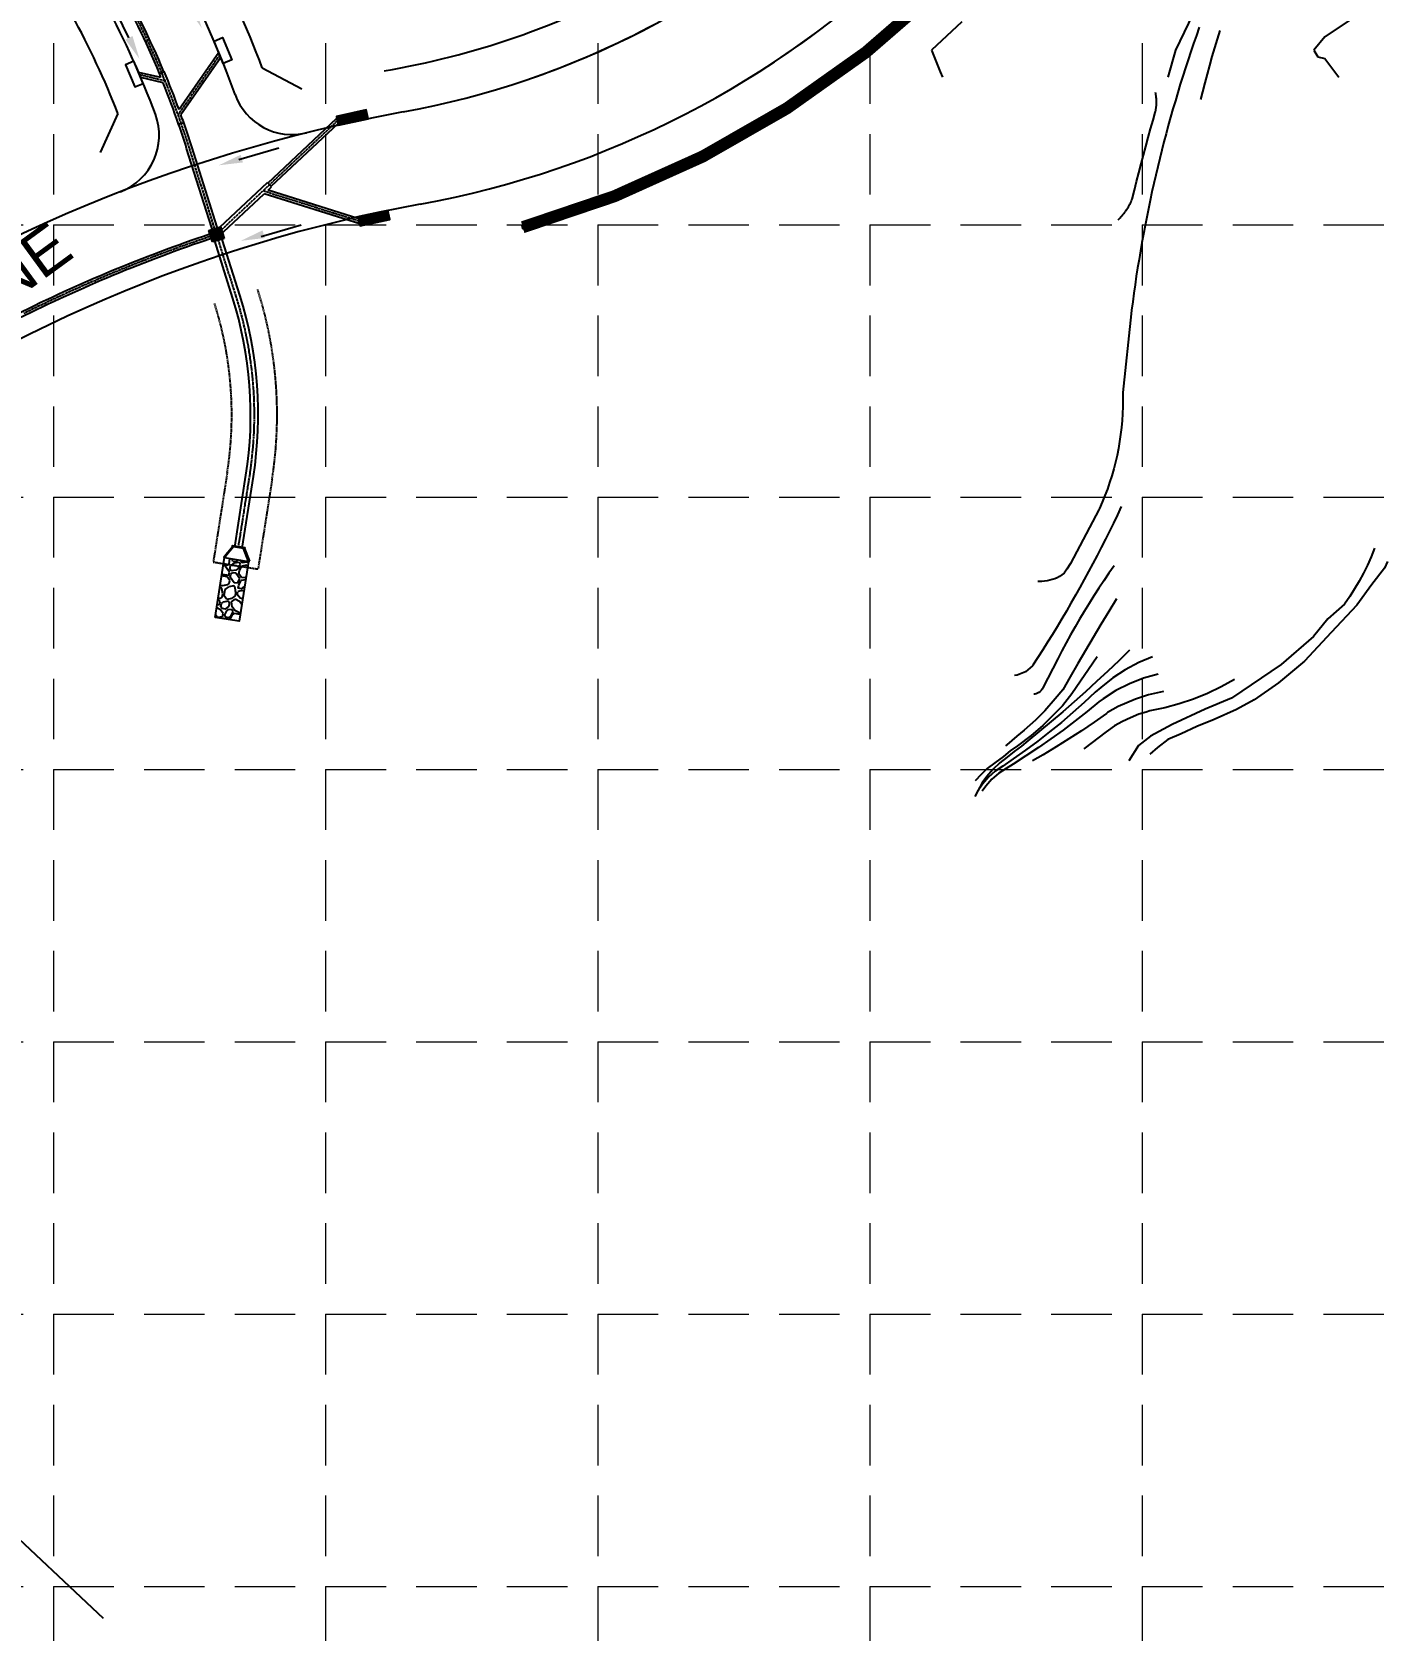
# Model space of a CAD drawing. Header units: inches. Extents: x 2468851 to 2474620, y 7110473 to 7114082.
# Drawn here: x 2473078 to 2473526, y 7111723 to 7112251 of the extents above; entities that cross this region are included whole.
import ezdxf

# ---------------------------------------------------------------- set-up
doc = ezdxf.new("R2010")
doc.units = ezdxf.units.IN
doc.header["$MEASUREMENT"] = 0
for name, pattern in [('CENTER2', [1.125, 0.75, -0.125, 0.125, -0.125]), ('HIDDEN', [0.375, 0.25, -0.125]), ('PHANTOM2', [3.15, 1.9, -0.25, 0.25, -0.25, 0.25, -0.25])]:
    doc.linetypes.add(name, pattern=pattern)
for name, color, linetype in [('BDY', 250, 'PHANTOM2'), ('contours', 35, 'Continuous'), ('ESMT', 250, 'HIDDEN'), ('FLOW', 250, 'Continuous'), ('fut-inlets', 157, 'Continuous'), ('fut-pvmt', 157, 'Continuous'), ('fut-srow', 157, 'Continuous'), ('FUTURE', 250, 'Continuous'), ('GRID', 254, 'HIDDEN'), ('inlets', 7, 'Continuous'), ('PVMT', 250, 'Continuous'), ('SODDED LOT', 2, 'Continuous'), ('STM', 1, 'Continuous'), ('stm-cl', 13, 'CENTER2'), ('stm-pipe', 5, 'Continuous'), ('STRNAMES', 250, 'Continuous')]:
    doc.layers.add(name, color=color, linetype=linetype)
doc.styles.get("Standard").update_dxf_attribs({"font": 'ARIAL.TTF'})
pattern_1 = [(45, (0, 0), (-0.176776695297, 0.176776695297), [])]
pattern_2 = [(36.1597, (2473068.647, 7111284.811), (3.26006, 20.9612), [1.5, -2.25, 0.75, -2.25, 0.75, -7.5]), (36.1597, (2473073.817, 7111290.448), (3.26006, 20.9612), [0.75, -14.25]), (36.1597, (2473069.742, 7111288.398), (3.26006, 20.9612), [0.75, -1.5, 0.75, -12]), (36.1597, (2473075.354, 7111293.429), (3.26006, 20.9612), [1.5, -13.5]), (36.1597, (2473076.123, 7111294.92), (3.26006, 20.9612), [0.75, -14.25]), (36.1597, (2473071.605, 7111293.475), (3.26006, 20.9612), [1.5, -13.5]), (36.1597, (2473065.107, 7111289.656), (3.26006, 20.9612), [0.75, -1.5, 0.75, -3.75, 2.25, -6]), (36.1597, (2473072.7, 7111297.062), (3.26006, 20.9612), [1.5, -13.5]), (36.1597, (2473064.99, 7111292.357), (3.26006, 20.9612), [1.5, -0.75, 0.75, -6, 0.75, -5.25]), (36.1597, (2473063.942, 7111292.52), (3.26006, 20.9612), [0.75, -14.25]), (36.1597, (2473067.739, 7111296.224), (3.26006, 20.9612), [0.75, -0.75, 0.75, -12.75]), (36.1597, (2473065.48, 7111295.501), (3.26006, 20.9612), [0.75, -14.25]), (36.1597, (2473072.909, 7111301.86), (3.26006, 20.9612), [0.75, -14.25]), (36.1597, (2473067.016, 7111298.483), (3.26006, 20.9612), [0.75, -6, 0.75, -7.5]), (36.1597, (2473066.574, 7111299.088), (3.26006, 20.9612), [1.5, -13.5]), (36.1597, (2473068.554, 7111301.464), (3.26006, 20.9612), [1.5, -13.5]), (36.1597, (2473060.845, 7111296.759), (3.26006, 20.9612), [0.75, -9, 1.5, -3.75]), (126.1597, (2473064.664, 7111290.261), (-20.9612, 3.26006), [3, -3, 1.5, -7.5]), (126.1597, (2473065.27, 7111290.704), (-20.9612, 3.26006), [0.75, -5.25, 1.5, -7.5]), (126.1597, (2473068.088, 7111288.119), (-20.9612, 3.26006), [2.25, -12.75]), (126.1597, (2473068.694, 7111288.561), (-20.9612, 3.26006), [1.5, -13.5]), (126.1597, (2473070.627, 7111287.187), (-20.9612, 3.26006), [0.75, -9, 0.75, -0.75, 1.5, -2.25]), (126.1597, (2473071.838, 7111288.072), (-20.9612, 3.26006), [0.75, -5.25, 0.75, -8.25]), (126.1597, (2473068.903, 7111293.359), (-20.9612, 3.26006), [1.5, -2.25, 0.75, -0.75, 1.5, -8.25]), (126.1597, (2473071.279, 7111291.38), (-20.9612, 3.26006), [1.5, -8.25, 0.75, -4.5]), (126.1597, (2473073.654, 7111289.4), (-20.9612, 3.26006), [0.75, -0.75, 1.5, -12]), (126.1597, (2473069.113, 7111298.157), (-20.9612, 3.26006), [0.75, -14.25]), (126.1597, (2473069.718, 7111298.599), (-20.9612, 3.26006), [1.5, -1.5, 0.75, -0.75, 1.5, -9]), (126.1597, (2473074.306, 7111293.592), (-20.9612, 3.26006), [0.75, -0.75, 0.75, -1.5, 0.75, -10.5]), (126.1597, (2473073.025, 7111299.158), (-20.9612, 3.26006), [3, -12]), (126.1597, (2473074.516, 7111298.39), (-20.9612, 3.26006), [3, -2.25, 1.5, -8.25]), (126.1597, (2473078.662, 7111293.988), (-20.9612, 3.26006), [0.75, -2.25, 1.5, -10.5]), (126.1597, (2473078.382, 7111295.642), (-20.9612, 3.26006), [2.25, -12.75]), (81.1597, (2473073.491, 7111288.352), (-8.85057, 12.11063), [1.06065, -20.15255]), (81.1597, (2473079.71, 7111293.825), (-8.85057, 12.11063), [1.06065, -18.03125, 1.06065, -1.06065]), (81.1597, (2473071.395, 7111288.678), (-8.85057, 12.11063), [1.06065, -8.4852, 1.06065, -10.6067]), (81.1597, (2473074.423, 7111290.89), (-8.85057, 12.11063), [1.06065, -16.9706, 1.06065, -2.1213]), (81.1597, (2473075.028, 7111291.333), (-8.85057, 12.11063), [2.1213, -8.4852, 2.1213, -8.4854]), (81.1597, (2473071.116, 7111290.331), (-8.85057, 12.11063), [1.0605, -9.546, 1.0605, -1.0605, 1.0605, -7.4252]), (81.1597, (2473076.729, 7111295.362), (-8.85057, 12.11063), [1.06065, -1.06065, 1.06065, -18.03125]), (81.1597, (2473067.809, 7111289.772), (-8.85057, 12.11063), [1.06065, -12.7278, 1.06065, -6.3641]), (81.1597, (2473076.612, 7111298.064), (-8.85057, 12.11063), [1.0605, -1.0605, 1.0605, -4.2426, 1.0605, -12.7286]), (81.1597, (2473068.018, 7111294.57), (-8.85057, 12.11063), [1.06065, -20.15255]), (81.1597, (2473064.548, 7111292.963), (-8.85057, 12.11063), [2.12132, -19.0919]), (81.1597, (2473062.452, 7111293.289), (-8.85057, 12.11063), [1.06065, -1.06065, 1.06065, -18.03125]), (81.1597, (2473067.785, 7111299.973), (-8.85057, 12.11063), [1.06065, -20.15255]), (81.1597, (2473070.533, 7111303.84), (-8.85057, 12.11063), [1.06065, -20.15255]), (171.1597, (2473073.212, 7111290.005), (-8.85057, 12.11063), [1.06065, -20.15255]), (171.1597, (2473073.817, 7111290.448), (-8.85057, 12.11063), [1.06065, -20.15255]), (171.1597, (2473069.742, 7111288.398), (-8.85057, 12.11063), [1.06065, -4.2426, 2.1213, -13.78865]), (171.1597, (2473067.32, 7111286.628), (-8.85057, 12.11063), [1.06065, -20.15255]), (171.1597, (2473073.864, 7111294.197), (-8.85057, 12.11063), [1.06065, -8.48528, 1.06065, -10.60662]), (171.1597, (2473074.469, 7111294.64), (-8.85057, 12.11063), [1.0605, -6.3645, 1.0605, -6.363, 1.0605, -5.3042]), (171.1597, (2473066.76, 7111289.935), (-8.85057, 12.11063), [1.06065, -20.15255]), (171.1597, (2473076.007, 7111297.621), (-8.85057, 12.11063), [2.121, -5.30325, 1.0605, -1.0605, 1.0605, -10.60745]), (171.1597, (2473066.807, 7111293.685), (-8.85057, 12.11063), [1.06065, -20.15255]), (171.1597, (2473071.651, 7111297.225), (-8.85057, 12.11063), [2.12132, -19.0919]), (171.1597, (2473072.257, 7111297.668), (-8.85057, 12.11063), [1.06065, -20.15255]), (171.1597, (2473067.739, 7111296.224), (-8.85057, 12.11063), [1.06065, -20.15255]), (171.1597, (2473062.778, 7111295.385), (-8.85057, 12.11063), [1.06065, -20.15255]), (171.1597, (2473072.466, 7111302.465), (-8.85057, 12.11063), [1.06065, -20.15255]), (62.7248, (2473069.858, 7111285.6965), (12.11063, 8.850574), [1.677, -31.86402]), (62.7248, (2473067.762, 7111286.0225), (12.11063, 8.850574), [1.677, -31.86402]), (62.7248, (2473067.3196, 7111286.628), (12.11063, 8.850574), [1.677, -31.86402]), (62.7248, (2473070.347, 7111288.8406), (12.11063, 8.850574), [1.677, -31.86402]), (62.7248, (2473067.9716, 7111290.82), (12.11063, 8.850574), [1.677, -31.86402]), (62.7248, (2473067.529, 7111291.426), (12.11063, 8.850574), [1.677, -31.86402]), (62.7248, (2473068.181, 7111295.618), (12.11063, 8.850574), [1.677, -31.86402]), (62.7248, (2473068.344, 7111296.666), (12.11063, 8.850574), [1.677, -31.86402]), (62.7248, (2473062.615, 7111294.337), (12.11063, 8.850574), [1.677, -31.86402]), (62.7248, (2473066.248, 7111296.992), (12.11063, 8.850574), [1.677, -31.86402]), (99.5947, (2473078.941, 7111292.3344), (-8.850574, 12.11063), [1.677, -31.86402]), (99.5947, (2473074.586, 7111291.9383), (-8.850574, 12.11063), [1.677, -31.86402]), (99.5947, (2473071.884, 7111291.822), (-8.850574, 12.11063), [1.677, -31.86402]), (99.5947, (2473072.373, 7111294.966), (-8.850574, 12.11063), [1.677, -31.86402]), (99.5947, (2473072.979, 7111295.4085), (-8.850574, 12.11063), [1.677, -31.86402]), (99.5947, (2473067.4125, 7111294.1274), (-8.850574, 12.11063), [1.677, -31.86402]), (99.5947, (2473065.759, 7111293.848), (-8.850574, 12.11063), [1.677, -31.86402]), (99.5947, (2473068.833, 7111299.81), (-8.850574, 12.11063), [1.677, -31.86402]), (99.5947, (2473063.104, 7111297.481), (-8.850574, 12.11063), [1.677, -31.86402]), (152.7248, (2473063.9424, 7111292.52), (-8.850574, 12.11063), [1.677, -31.86402]), (152.7248, (2473071.209, 7111297.8307), (-8.850574, 12.11063), [1.677, -31.86402]), (152.7248, (2473062.894, 7111292.683), (-8.850574, 12.11063), [1.677, -31.86402]), (152.7248, (2473071.255, 7111301.5804), (-8.850574, 12.11063), [1.677, -31.86402]), (152.7248, (2473062.941, 7111296.433), (-8.850574, 12.11063), [1.677, -31.86402]), (152.7248, (2473064.9204, 7111298.809), (-8.850574, 12.11063), [1.677, -31.86402]), (189.5947, (2473073.4914, 7111288.3516), (-12.11063, -8.850574), [1.677, -31.86402]), (189.5947, (2473070.184, 7111287.7926), (-12.11063, -8.850574), [1.677, -31.86402]), (189.5947, (2473078.219, 7111294.5935), (-12.11063, -8.850574), [1.677, -31.86402]), (189.5947, (2473076.123, 7111294.9195), (-12.11063, -8.850574), [1.677, -31.86402]), (189.5947, (2473070.394, 7111292.5904), (-12.11063, -8.850574), [1.677, -31.86402]), (189.5947, (2473066.9235, 7111290.983), (-12.11063, -8.850574), [1.677, -31.86402]), (189.5947, (2473070.557, 7111293.6384), (-12.11063, -8.850574), [1.677, -31.86402]), (189.5947, (2473067.855, 7111293.522), (-12.11063, -8.850574), [1.677, -31.86402]), (189.5947, (2473065.6424, 7111296.5496), (-12.11063, -8.850574), [1.677, -31.86402]), (189.5947, (2473060.239, 7111296.3165), (-12.11063, -8.850574), [1.677, -31.86402]), (189.5947, (2473067.5055, 7111301.627), (-12.11063, -8.850574), [1.677, -31.86402]), (189.5947, (2473068.7166, 7111302.512), (-12.11063, -8.850574), [1.677, -31.86402])]

# ---------------------------------------------------------------- blocks, each defined once
blk = doc.blocks.new('1DB')
at = {"layer": 'FLOW'}
for p, q in [((6.25, 13), (20.07, 13)), ((6.25, -13.5), (20.07, -13.5))]:
    blk.add_line(p, q, dxfattribs=at)
for points in [[(7.28, 11.68), (7.28, 14.32), (-0.62, 13)], [(7.28, -14.32), (7.28, -11.68), (-0.62, -13)]]:
    blk.add_solid(points, dxfattribs=at)
blk = doc.blocks.new('1D')
at = {"layer": 'FLOW'}
for p, q in [((7.37, 11.5), (21.23, 11.5)), ((7.37, -11.5), (21.23, -11.5))]:
    blk.add_line(p, q, dxfattribs=at)
for points in [[(7.37, 10.2), (7.37, 12.8), (-0.43, 11.5)], [(7.37, -12.8), (7.37, -10.2), (-0.43, -11.5)]]:
    blk.add_solid(points, dxfattribs=at)
blk = doc.blocks.new('*X6')
at = {"color": 0}
for p, q in [((10, 0.1), (10.9, 1)), ((10, 0.24), (10.76, 1)), ((10, 0.38), (10.62, 1)), ((10, 0.52), (10.48, 1)), ((10, 0.67), (10.33, 1)), ((10, 0.81), (10.19, 1)), ((10, 0.95), (10.05, 1)), ((10.89, 0), (10, 0.89)), ((10.75, 0), (10, 0.75)), ((10.61, 0), (10, 0.61)), ((10.47, 0), (10, 0.47)), ((10.32, 0), (10, 0.32)), ((10.18, 0), (10, 0.18)), ((10.04, 0), (10, 0.04)), ((11, 0.03), (10.03, 1)), ((10.04, 0), (11, 0.96)), ((11, 0.17), (10.17, 1)), ((10.18, 0), (11, 0.82)), ((11, 0.31), (10.31, 1)), ((10.32, 0), (11, 0.68)), ((11, 0.46), (10.46, 1)), ((10.47, 0), (11, 0.53)), ((11, 0.6), (10.6, 1)), ((10.61, 0), (11, 0.39)), ((11, 0.74), (10.74, 1)), ((10.75, 0), (11, 0.25)), ((11, 0.88), (10.88, 1)), ((10.89, 0), (11, 0.11))]:
    blk.add_line(p, q, dxfattribs=at)
blk = doc.blocks.new('pt12')
for p, q in [((-0.5, -0.5), (-0.5, 0.5)), ((-0.5, 0.5), (0.5, 0.5)), ((0.5, 0.5), (0.5, -0.5)), ((0.5, -0.5), (-0.5, -0.5))]:
    blk.add_line(p, q)
blk.add_point((0, 0))
blk.add_blockref('*X6', (-10.5, -0.5))

msp = doc.modelspace()

# ---------------------------------------------------------------- hatches: boundary and pattern name
at = {"layer": 'inlets'}
h = msp.add_hatch(dxfattribs=at)
h.set_pattern_fill('ANSI31', color=5, scale=2, style=0)
h.set_pattern_definition(pattern_1)
h.paths.add_polyline_path([(2473189.2, 7112222.23), (2473188.57, 7112225.16), (2473178.79, 7112223.05), (2473179.43, 7112220.11)])
h = msp.add_hatch(dxfattribs=at)
h.set_pattern_fill('ANSI31', color=5, scale=2, style=0)
h.set_pattern_definition(pattern_1)
h.paths.add_polyline_path([(2473195.76, 7112191.93), (2473185.99, 7112189.81), (2473186.62, 7112186.88), (2473196.39, 7112189)])
at = {"layer": 'SODDED LOT', "linetype": 'Continuous'}
h = msp.add_hatch(dxfattribs=at)
h.set_pattern_fill('ANSI31', color=256, scale=40, style=0)
h.paths.add_polyline_path([(2472093.27, 7112787.68), (2472221.59, 7112787.6), (2472221.08, 7112667.42), (2472093.19, 7112666.7), (2472093.19, 7112679.12), (2472093.23, 7112787.69)])
h.paths.add_polyline_path([(2471960.54, 7112505.35), (2471959.71, 7112628.22), (2472033.69, 7112628.18), (2472034.41, 7112505.21), (2471960.54, 7112505.34)])
h.paths.add_polyline_path([(2472943.89, 7112483.19), (2472828.59, 7112440.6), (2472835.74, 7112422.59), (2472839.67, 7112413.52), (2472848.01, 7112395.55), (2472853.04, 7112385.9), (2472858.54, 7112375.56), (2472870.46, 7112355.81), (2472902.04, 7112375.66), (2472974.15, 7112421.81), (2472963.65, 7112439.45), (2472954.73, 7112457.18), (2472946.69, 7112476.09), (2472944.08, 7112483.06)])
h.paths.add_polyline_path([(2473207.06, 7112415.58), (2473209.53, 7112419.29), (2473291.23, 7112550.2), (2473277.07, 7112559.74), (2473268.68, 7112565.82), (2473245.98, 7112583.4), (2473233.38, 7112592.16), (2473227.76, 7112595.82), (2473221.45, 7112599.4), (2473212.26, 7112604.76), (2473198.38, 7112611.83), (2473179.61, 7112620.06), (2473160.96, 7112626.49), (2473143.61, 7112631.4), (2473124.73, 7112635.28), (2473119.22, 7112635.24), (2473114.46, 7112633.66), (2473110.42, 7112630.84), (2473107.89, 7112626.3), (2473106.59, 7112621.61), (2473105.41, 7112606.64), (2473105.49, 7112593.24), (2473106.92, 7112578.87), (2473109.79, 7112566.01), (2473113.82, 7112552.87), (2473118.84, 7112540.86), (2473119.62, 7112539.28), (2473125.49, 7112528.42), (2473132.54, 7112517.6), (2473154.47, 7112487.42), (2473189.13, 7112440.05), (2473207, 7112415.61)])
h.paths.add_polyline_path([(2472149.87, 7113580.61), (2472139.15, 7113587.25), (2472148.34, 7113599.5), (2472129.96, 7113617.37), (2472301.04, 7113620.95), (2472421.05, 7113670.47), (2472435.86, 7113657.7), (2472418.5, 7113656.68), (2472386.32, 7113644.43), (2472349.55, 7113630.65), (2472301.04, 7113613.8), (2472253.54, 7113608.18), (2472206.05, 7113607.67), (2472182.05, 7113606.65), (2472168.77, 7113602.57), (2472156, 7113590.31)])
h.paths.add_polyline_path([(2472770.94, 7113693.31), (2472783.83, 7113696.4), (2473029.19, 7113695.37), (2473046.2, 7113689.7), (2473045.68, 7113705.68), (2472771.46, 7113707.22)])
h.paths.add_polyline_path([(2473645.39, 7113690.66), (2473644.98, 7113704.58), (2473380.05, 7113706.22), (2473375.55, 7113692.3), (2473381.69, 7113694.76), (2473634.33, 7113693.94)])
h.paths.add_polyline_path([(2473661.81, 7113026.94), (2473687.47, 7113025.61), (2473728.46, 7113019.28), (2473771.12, 7113012.61), (2473800.78, 7113000.62), (2473816.11, 7112991.96), (2473817.62, 7112992.3), (2473826.58, 7112958.99), (2473778.33, 7112869.43), (2473754.23, 7112818.27), (2473704.86, 7112707.31), (2473675.95, 7112628.52), (2473649.37, 7112551.6), (2473609.35, 7112401.13), (2473621.99, 7112397.24), (2473660.24, 7112541.42), (2473686.99, 7112623.57), (2473721.05, 7112713.98), (2473756.54, 7112795.8), (2473776.21, 7112842.14), (2473803.69, 7112892.8), (2473821.26, 7112931.75), (2473838.19, 7112953.92), (2473843.82, 7112970.36), (2473841.57, 7112984.99), (2473834.36, 7112995.8), (2473821.75, 7113003.46), (2473803.51, 7113011.56), (2473780.76, 7113020.12), (2473754.18, 7113027.78), (2473717.91, 7113032.73), (2473683.75, 7113037.76), (2473675.22, 7113037.54), (2473668.46, 7113034.66), (2473663.02, 7113029.01)])
h.paths.add_polyline_path([(2473971.46, 7113199.84), (2473953.3, 7113211.94), (2473941.19, 7113192.09), (2473861.1, 7113065.57), (2473810.53, 7113087.5), (2473761.17, 7113101.51), (2473720.96, 7113106.99), (2473697.2, 7113110.44), (2473674.12, 7113113.74), (2473679.51, 7113105.34), (2473686.71, 7113099.95), (2473703.5, 7113097.55), (2473742.47, 7113092.16), (2473787.44, 7113083.17), (2473826.42, 7113069.98), (2473851, 7113058.59), (2473862.39, 7113053.19), (2473874.39, 7113053.49), (2473885.78, 7113058.29), (2473895.97, 7113069.68), (2473937.95, 7113137.71), (2473969.87, 7113198.61)])
h.paths.add_polyline_path([(2474189.42, 7113705.55), (2474212.71, 7113695.29), (2474173.05, 7113585.51), (2474125.46, 7113471.59), (2474078.44, 7113374.03), (2473995.24, 7113231.38), (2473980.72, 7113211.84), (2473961.73, 7113224.12), (2474019.25, 7113316.23), (2474060.01, 7113393.26), (2474123.11, 7113525), (2474155.5, 7113608.17)])
h.paths.add_polyline_path([(2472613.26, 7113048.11), (2472742.65, 7113047.89), (2472742.87, 7112984.1), (2472740.21, 7112975.02), (2472732.24, 7112966.82), (2472722.71, 7112964.61), (2472628.32, 7112964.83), (2472620.35, 7112967.71), (2472615.69, 7112974.13), (2472614.14, 7112982.33), (2472613.26, 7112995.17)])
h.paths.add_polyline_path([(2472069.94, 7112331.55), (2472070.27, 7112318.14), (2472070.57, 7112197.11), (2471996.68, 7112197.18), (2471995.85, 7112331.7), (2472070.2, 7112331.62)])
h.paths.add_polyline_path([(2472440.24, 7112197.06), (2472440.35, 7112331.72), (2472514.33, 7112331.71), (2472514.08, 7112311.45), (2472514.13, 7112197.08), (2472440.38, 7112197.08)])
h.paths.add_polyline_path([(2471733.82, 7111882.26), (2471733.82, 7111970.43), (2471868.56, 7111970.92), (2471868.33, 7111882.52), (2471840.59, 7111882.44), (2471733.92, 7111881.99)])
edge = h.paths.add_edge_path()
edge.add_line((2471343.49, 7111970.99), (2471344.1, 7111826.58))
edge.add_line((2471344.1, 7111826.58), (2471538.48, 7111827.27))
edge.add_arc((2471538.41, 7111847.27), 20, 270.2036, 360.1993)
edge.add_line((2471558.41, 7111847.34), (2471558.39, 7111971.64))
edge.add_line((2471558.39, 7111971.64), (2471343.54, 7111970.92))
edge.add_line((2471343.54, 7111970.92), (2471343.49, 7111970.99))
h.paths.add_polyline_path([(2471436.46, 7111651.34), (2471435.9, 7111795.94), (2471345.57, 7111795.65), (2471346.01, 7111779.03), (2471346.34, 7111651.2), (2471436.36, 7111651.42)])
edge = h.paths.add_edge_path()
edge.add_line((2470893.92, 7111969.77), (2470893.47, 7112114.02))
edge.add_line((2470893.47, 7112114.02), (2470801.61, 7112113.73))
edge.add_arc((2470801.67, 7112093.74), 19.99, 90.1777, 179.3767)
edge.add_line((2470781.69, 7112093.96), (2470781.61, 7112090.91))
edge.add_line((2470781.61, 7112090.91), (2470782.08, 7111968.84))
edge.add_line((2470782.08, 7111968.84), (2470894, 7111969.62))
edge.add_line((2470894, 7111969.62), (2470893.92, 7111969.77))
h.paths.add_polyline_path([(2470750.33, 7112143.41), (2470731.58, 7112143.47), (2470623.88, 7112143.12), (2470623.33, 7112319.59), (2470749.92, 7112320.06), (2470750.44, 7112143.38)])
h.paths.add_polyline_path([(2470605.1, 7111911.51), (2470605.12, 7111834.55), (2470462.4, 7111834.08), (2470462.15, 7111910.96), (2470480.76, 7111911.1), (2470605.11, 7111911.52)])
at = {"layer": 'STM'}
h = msp.add_hatch(dxfattribs=at)
h.set_pattern_fill('AGGREGAT', scale=15, angle=36.1597, style=0)
h.set_pattern_definition(pattern_2)
h.paths.add_polyline_path([(2473138.67, 7112057.43), (2473141.77, 7112077.19), (2473149.7, 7112075.95), (2473146.6, 7112056.19)])
h = msp.add_hatch(dxfattribs=at)
h.set_pattern_fill('AGGREGAT', scale=15, angle=36.1597, style=0)
h.set_pattern_definition(pattern_2)
h.paths.add_polyline_path([(2473138.67, 7112057.43), (2473141.77, 7112077.19), (2473149.7, 7112075.95), (2473146.6, 7112056.19)])
at = {"layer": 'stm-pipe'}
h = msp.add_hatch(dxfattribs=at)
h.set_pattern_fill('ANSI31', color=5, scale=0.583333, style=0)
h.set_pattern_definition([(45, (1030477.65579, 2963366.90687), (-0.0515598691669, 0.0515598691669), [])])
h.paths.add_polyline_path([(2473149.97, 7112076.06), (2473149.7, 7112075.95), (2473148.04, 7112080.26), (2473144.67, 7112080.78), (2473141.77, 7112077.19), (2473141.54, 7112077.38), (2473144.34, 7112080.84), (2473144.4, 7112081.22), (2473148.43, 7112080.59), (2473148.37, 7112080.2)])

# ---------------------------------------------------------------- linework, layer by layer
at = {"layer": 'BDY', "ltscale": 300}
msp.add_line((2472784.77, 7112023.76), (2473101.61, 7111726.68), dxfattribs=at)
at = {"layer": 'contours'}
for p, q in [((2473465.57, 7112264.44, 590), (2473456.23, 7112244.94, 590)), ((2473518.66, 7112258.03, 589), (2473505.57, 7112249.34, 589)), ((2473385.57, 7112254.34, 591), (2473375.52, 7112244.94, 591)), ((2473464.07, 7112252.48, 589), (2473463.13, 7112249.81, 589)), ((2473462.2, 7112247.13, 589), (2473461.29, 7112244.45, 589)), ((2473463.13, 7112249.81, 589), (2473462.2, 7112247.13, 589)), ((2473470, 7112248.53, 588), (2473469.14, 7112245.66, 588)), ((2473470.88, 7112251.4, 588), (2473470, 7112248.53, 588)), ((2473505.57, 7112249.34, 589), (2473501.99, 7112244.94, 589)), ((2473375.52, 7112244.94, 591), (2473378.38, 7112237.74, 591)), ((2473456.23, 7112244.94, 590), (2473453.7, 7112236.03, 590)), ((2473460.39, 7112241.76, 589), (2473459.52, 7112239.07, 589)), ((2473461.29, 7112244.45, 589), (2473460.39, 7112241.76, 589)), ((2473468.29, 7112242.78, 588), (2473467.47, 7112239.9, 588)), ((2473469.14, 7112245.66, 588), (2473468.29, 7112242.78, 588)), ((2473501.99, 7112244.94, 589), (2473503.32, 7112242.68, 589)), ((2473503.32, 7112242.68, 589), (2473505.57, 7112242.18, 589)), ((2473505.57, 7112242.18, 589), (2473510.26, 7112236.03, 589)), ((2473378.38, 7112237.74, 591), (2473379.2, 7112236.03, 591)), ((2473458.66, 7112236.37, 589), (2473457.81, 7112233.66, 589)), ((2473459.52, 7112239.07, 589), (2473458.66, 7112236.37, 589)), ((2473466.67, 7112237, 588), (2473465.89, 7112234.11, 588)), ((2473467.47, 7112239.9, 588), (2473466.67, 7112237, 588)), ((2473449.6, 7112230.88, 590), (2473449.59, 7112230.94, 590)), ((2473456.99, 7112230.95, 589), (2473456.18, 7112228.23, 589)), ((2473457.81, 7112233.66, 589), (2473456.99, 7112230.95, 589)), ((2473465.14, 7112231.2, 588), (2473464.47, 7112228.59, 588)), ((2473465.89, 7112234.11, 588), (2473465.14, 7112231.2, 588)), ((2473449.68, 7112230.5, 590), (2473449.6, 7112230.88, 590)), ((2473449.75, 7112230.11, 590), (2473449.68, 7112230.5, 590)), ((2473449.81, 7112229.72, 590), (2473449.75, 7112230.11, 590)), ((2473449.77, 7112225.43, 590), (2473449.82, 7112225.82, 590)), ((2473449.86, 7112229.33, 590), (2473449.81, 7112229.72, 590)), ((2473449.82, 7112225.82, 590), (2473449.87, 7112226.21, 590)), ((2473449.9, 7112228.94, 590), (2473449.86, 7112229.33, 590)), ((2473449.87, 7112226.21, 590), (2473449.91, 7112226.6, 590)), ((2473449.93, 7112228.55, 590), (2473449.9, 7112228.94, 590)), ((2473449.91, 7112226.6, 590), (2473449.93, 7112226.99, 590)), ((2473449.95, 7112228.16, 590), (2473449.93, 7112228.55, 590)), ((2473449.93, 7112226.99, 590), (2473449.95, 7112227.38, 590)), ((2473449.95, 7112227.77, 590), (2473449.95, 7112228.16, 590)), ((2473449.95, 7112227.38, 590), (2473449.95, 7112227.77, 590)), ((2473456.18, 7112228.23, 589), (2473455.39, 7112225.51, 589)), ((2473447.99, 7112218.9, 590), (2473448.81, 7112221.78, 590)), ((2473448.81, 7112221.78, 590), (2473449.53, 7112224.28, 590)), ((2473449.53, 7112224.28, 590), (2473449.62, 7112224.66, 590)), ((2473449.62, 7112224.66, 590), (2473449.7, 7112225.05, 590)), ((2473449.7, 7112225.05, 590), (2473449.77, 7112225.43, 590)), ((2473454.62, 7112222.79, 589), (2473453.86, 7112220.06, 589)), ((2473455.39, 7112225.51, 589), (2473454.62, 7112222.79, 589)), ((2473446.39, 7112213.11, 590), (2473447.18, 7112216.01, 590)), ((2473447.18, 7112216.01, 590), (2473447.99, 7112218.9, 590)), ((2473453.13, 7112217.32, 589), (2473452.4, 7112214.58, 589)), ((2473453.86, 7112220.06, 589), (2473453.13, 7112217.32, 589)), ((2473444.84, 7112207.32, 590), (2473445.61, 7112210.22, 590)), ((2473445.61, 7112210.22, 590), (2473446.39, 7112213.11, 590)), ((2473451.7, 7112211.83, 589), (2473451.02, 7112209.09, 589)), ((2473452.4, 7112214.58, 589), (2473451.7, 7112211.83, 589)), ((2473444.09, 7112204.41, 590), (2473444.84, 7112207.32, 590)), ((2473450.35, 7112206.33, 589), (2473449.7, 7112203.57, 589)), ((2473451.02, 7112209.09, 589), (2473450.35, 7112206.33, 589)), ((2473442.62, 7112198.6, 590), (2473443.34, 7112201.51, 590)), ((2473443.34, 7112201.51, 590), (2473444.09, 7112204.41, 590)), ((2473449.07, 7112200.81, 589), (2473448.45, 7112198.05, 589)), ((2473449.7, 7112203.57, 589), (2473449.07, 7112200.81, 589)), ((2473440.9, 7112193.58, 590), (2473441.12, 7112193.99, 590)), ((2473441.12, 7112193.99, 590), (2473441.33, 7112194.4, 590)), ((2473441.33, 7112194.4, 590), (2473441.52, 7112194.81, 590)), ((2473441.52, 7112194.81, 590), (2473441.71, 7112195.23, 590)), ((2473441.71, 7112195.23, 590), (2473441.89, 7112195.66, 590)), ((2473441.89, 7112195.66, 590), (2473441.9, 7112195.68, 590)), ((2473441.9, 7112195.68, 590), (2473442.62, 7112198.6, 590)), ((2473447.85, 7112195.28, 589), (2473447.27, 7112192.5, 589)), ((2473448.45, 7112198.05, 589), (2473447.85, 7112195.28, 589)), ((2473437.22, 7112188.9, 590), (2473437.55, 7112189.21, 590)), ((2473437.55, 7112189.21, 590), (2473437.88, 7112189.54, 590)), ((2473437.88, 7112189.54, 590), (2473438.2, 7112189.87, 590)), ((2473438.2, 7112189.87, 590), (2473438.51, 7112190.21, 590)), ((2473438.51, 7112190.21, 590), (2473438.81, 7112190.56, 590)), ((2473438.81, 7112190.56, 590), (2473439.1, 7112190.91, 590)), ((2473439.1, 7112190.91, 590), (2473439.39, 7112191.27, 590)), ((2473439.39, 7112191.27, 590), (2473439.66, 7112191.64, 590)), ((2473439.66, 7112191.64, 590), (2473439.93, 7112192.02, 590)), ((2473439.93, 7112192.02, 590), (2473440.19, 7112192.4, 590)), ((2473440.19, 7112192.4, 590), (2473440.43, 7112192.79, 590)), ((2473440.43, 7112192.79, 590), (2473440.67, 7112193.18, 590)), ((2473440.67, 7112193.18, 590), (2473440.9, 7112193.58, 590)), ((2473446.71, 7112189.72, 589), (2473446.17, 7112186.94, 589)), ((2473447.27, 7112192.5, 589), (2473446.71, 7112189.72, 589)), ((2473445.64, 7112184.16, 589), (2473445.13, 7112181.37, 589)), ((2473446.17, 7112186.94, 589), (2473445.64, 7112184.16, 589)), ((2473444.64, 7112178.58, 589), (2473444.17, 7112175.79, 589)), ((2473445.13, 7112181.37, 589), (2473444.64, 7112178.58, 589)), ((2473443.71, 7112172.99, 589), (2473443.28, 7112170.19, 589)), ((2473444.17, 7112175.79, 589), (2473443.71, 7112172.99, 589)), ((2473443.28, 7112170.19, 589), (2473442.86, 7112167.39, 589)), ((2473442.46, 7112164.58, 589), (2473442.07, 7112161.77, 589)), ((2473442.86, 7112167.39, 589), (2473442.46, 7112164.58, 589)), ((2473441.56, 7112157.81, 589), (2473438.77, 7112131.73, 589)), ((2473441.71, 7112158.96, 589), (2473441.56, 7112157.81, 589)), ((2473442.07, 7112161.77, 589), (2473441.71, 7112158.96, 589)), ((2473438.77, 7112131.73, 589), (2473438.81, 7112129.41, 589)), ((2473438.79, 7112127.1, 589), (2473438.71, 7112124.78, 589)), ((2473438.81, 7112129.41, 589), (2473438.79, 7112127.1, 589)), ((2473438.36, 7112120.16, 589), (2473438.09, 7112117.85, 589)), ((2473438.57, 7112122.47, 589), (2473438.36, 7112120.16, 589)), ((2473438.71, 7112124.78, 589), (2473438.57, 7112122.47, 589)), ((2473437.75, 7112115.56, 589), (2473437.36, 7112113.28, 589)), ((2473438.09, 7112117.85, 589), (2473437.75, 7112115.56, 589)), ((2473436.9, 7112111, 589), (2473436.38, 7112108.74, 589)), ((2473437.36, 7112113.28, 589), (2473436.9, 7112111, 589)), ((2473435.16, 7112104.27, 589), (2473434.45, 7112102.06, 589)), ((2473435.8, 7112106.5, 589), (2473435.16, 7112104.27, 589)), ((2473436.38, 7112108.74, 589), (2473435.8, 7112106.5, 589)), ((2473433.69, 7112099.87, 589), (2473432.87, 7112097.7, 589)), ((2473434.45, 7112102.06, 589), (2473433.69, 7112099.87, 589)), ((2473431.99, 7112095.56, 589), (2473431.05, 7112093.44, 589)), ((2473432.87, 7112097.7, 589), (2473431.99, 7112095.56, 589)), ((2473438.28, 7112094.05, 588), (2473437, 7112091.33, 588)), ((2473430.87, 7112093.03, 589), (2473421.54, 7112075.24, 589)), ((2473431.05, 7112093.44, 589), (2473430.87, 7112093.03, 589)), ((2473435.7, 7112088.63, 588), (2473434.38, 7112085.94, 588)), ((2473437, 7112091.33, 588), (2473435.7, 7112088.63, 588)), ((2473433.04, 7112083.25, 588), (2473431.68, 7112080.58, 588)), ((2473434.38, 7112085.94, 588), (2473433.04, 7112083.25, 588)), ((2473430.3, 7112077.91, 588), (2473428.91, 7112075.26, 588)), ((2473431.68, 7112080.58, 588), (2473430.3, 7112077.91, 588)), ((2473522.07, 7112080.28, 588), (2473520.95, 7112077.49, 588)), ((2473420.26, 7112073.42, 589), (2473419.4, 7112072.03, 589)), ((2473421.54, 7112075.24, 589), (2473420.26, 7112073.42, 589)), ((2473427.49, 7112072.61, 588), (2473426.06, 7112069.98, 588)), ((2473428.91, 7112075.26, 588), (2473427.49, 7112072.61, 588)), ((2473435.94, 7112074.49, 587), (2473434.22, 7112072.03, 587)), ((2473519.73, 7112074.75, 588), (2473518.41, 7112072.06, 588)), ((2473520.95, 7112077.49, 588), (2473519.73, 7112074.75, 588)), ((2473525.32, 7112073.74, 589), (2473521.12, 7112068.35, 589)), ((2473526.36, 7112075.96, 589), (2473525.32, 7112073.74, 589)), ((2473411.16, 7112069.27, 589), (2473410.72, 7112069.28, 589)), ((2473412.04, 7112069.3, 589), (2473411.16, 7112069.27, 589)), ((2473412.91, 7112069.38, 589), (2473412.04, 7112069.3, 589)), ((2473413.78, 7112069.51, 589), (2473412.91, 7112069.38, 589)), ((2473414.64, 7112069.7, 589), (2473413.78, 7112069.51, 589)), ((2473415.48, 7112069.94, 589), (2473414.64, 7112069.7, 589)), ((2473416.31, 7112070.23, 589), (2473415.48, 7112069.94, 589)), ((2473417.12, 7112070.57, 589), (2473416.31, 7112070.23, 589)), ((2473417.91, 7112070.96, 589), (2473417.12, 7112070.57, 589)), ((2473419.4, 7112072.03, 589), (2473417.91, 7112070.96, 589)), ((2473424.61, 7112067.35, 588), (2473423.14, 7112064.74, 588)), ((2473426.06, 7112069.98, 588), (2473424.61, 7112067.35, 588)), ((2473432.53, 7112069.56, 587), (2473430.87, 7112067.06, 587)), ((2473434.22, 7112072.03, 587), (2473432.53, 7112069.56, 587)), ((2473516.98, 7112069.42, 588), (2473515.46, 7112066.84, 588)), ((2473521.12, 7112068.35, 589), (2473516.15, 7112061.44, 589)), ((2473518.41, 7112072.06, 588), (2473516.98, 7112069.42, 588)), ((2473421.65, 7112062.13, 588), (2473420.14, 7112059.54, 588)), ((2473423.14, 7112064.74, 588), (2473421.65, 7112062.13, 588)), ((2473427.64, 7112062, 587), (2473426.07, 7112059.44, 587)), ((2473429.24, 7112064.54, 587), (2473427.64, 7112062, 587)), ((2473430.87, 7112067.06, 587), (2473429.24, 7112064.54, 587)), ((2473436.77, 7112063.62, 586), (2473434.17, 7112059.35, 586)), ((2473513.83, 7112064.32, 588), (2473512.11, 7112061.86, 588)), ((2473515.46, 7112066.84, 588), (2473513.83, 7112064.32, 588)), ((2473418.62, 7112056.95, 588), (2473417.07, 7112054.38, 588)), ((2473420.14, 7112059.54, 588), (2473418.62, 7112056.95, 588)), ((2473424.53, 7112056.87, 587), (2473423.02, 7112054.28, 587)), ((2473426.07, 7112059.44, 587), (2473424.53, 7112056.87, 587)), ((2473434.17, 7112059.35, 586), (2473431.59, 7112055.06, 586)), ((2473506.59, 7112056.99, 588), (2473501.84, 7112051.13, 588)), ((2473512.11, 7112061.86, 588), (2473506.59, 7112056.99, 588)), ((2473516.15, 7112061.44, 589), (2473507.73, 7112052.45, 589)), ((2473415.51, 7112051.82, 588), (2473413.94, 7112049.27, 588)), ((2473417.07, 7112054.38, 588), (2473415.51, 7112051.82, 588)), ((2473421.54, 7112051.67, 587), (2473420.1, 7112049.04, 587)), ((2473423.02, 7112054.28, 587), (2473421.54, 7112051.67, 587)), ((2473431.59, 7112055.06, 586), (2473429.02, 7112050.77, 586)), ((2473507.73, 7112052.45, 589), (2473498.87, 7112042.95, 589)), ((2473412.34, 7112046.73, 588), (2473410.73, 7112044.2, 588)), ((2473413.94, 7112049.27, 588), (2473412.34, 7112046.73, 588)), ((2473418.68, 7112046.39, 587), (2473417.32, 7112043.76, 587)), ((2473420.1, 7112049.04, 587), (2473418.68, 7112046.39, 587)), ((2473426.47, 7112046.47, 586), (2473423.94, 7112042.16, 586)), ((2473429.02, 7112050.77, 586), (2473426.47, 7112046.47, 586)), ((2473441.02, 7112046.58, 584), (2473437.44, 7112043.09, 584)), ((2473501.84, 7112051.13, 588), (2473491.22, 7112041.91, 588)), ((2473408.91, 7112041.41, 588), (2473406.64, 7112039.47, 588)), ((2473409.09, 7112041.68, 588), (2473408.91, 7112041.41, 588)), ((2473410.73, 7112044.2, 588), (2473409.09, 7112041.68, 588)), ((2473417.32, 7112043.76, 587), (2473412.37, 7112034.13, 587)), ((2473423.94, 7112042.16, 586), (2473421.42, 7112037.84, 586)), ((2473430.28, 7112044.36, 585), (2473421.96, 7112032.15, 585)), ((2473437.44, 7112043.09, 584), (2473433.81, 7112039.65, 584)), ((2473444.06, 7112042.51, 584), (2473439.64, 7112040.17, 584)), ((2473448.67, 7112044.44, 584), (2473444.06, 7112042.51, 584)), ((2473491.22, 7112041.91, 588), (2473474.74, 7112030.74, 588)), ((2473498.87, 7112042.95, 589), (2473490.24, 7112035.83, 589)), ((2473403.85, 7112038.4, 588), (2473402.99, 7112038.28, 588)), ((2473406.64, 7112039.47, 588), (2473403.85, 7112038.4, 588)), ((2473421.42, 7112037.84, 586), (2473418.92, 7112033.51, 586)), ((2473430.15, 7112036.24, 584), (2473426.45, 7112032.88, 584)), ((2473433.81, 7112039.65, 584), (2473430.15, 7112036.24, 584)), ((2473435.46, 7112037.43, 584), (2473431.54, 7112034.33, 584)), ((2473439.64, 7112040.17, 584), (2473435.46, 7112037.43, 584)), ((2473441, 7112035.52, 585), (2473436.55, 7112033.25, 585)), ((2473445.65, 7112037.35, 585), (2473441, 7112035.52, 585)), ((2473450.46, 7112038.72, 585), (2473445.65, 7112037.35, 585)), ((2473475.73, 7112036.9, 587), (2473471.37, 7112034.46, 587)), ((2473490.24, 7112035.83, 589), (2473482.25, 7112030.22, 589)), ((2473409.7, 7112032.12, 587), (2473409.43, 7112032.09, 587)), ((2473410.18, 7112032.22, 587), (2473409.7, 7112032.12, 587)), ((2473410.65, 7112032.4, 587), (2473410.18, 7112032.22, 587)), ((2473411.09, 7112032.64, 587), (2473410.65, 7112032.4, 587)), ((2473411.48, 7112032.94, 587), (2473411.09, 7112032.64, 587)), ((2473411.84, 7112033.29, 587), (2473411.48, 7112032.94, 587)), ((2473412.13, 7112033.69, 587), (2473411.84, 7112033.29, 587)), ((2473412.37, 7112034.13, 587), (2473412.13, 7112033.69, 587)), ((2473416.49, 7112030.53, 586), (2473412.99, 7112026.57, 586)), ((2473418.92, 7112033.51, 586), (2473416.49, 7112030.53, 586)), ((2473421.96, 7112032.15, 585), (2473418.88, 7112028.21, 585)), ((2473426.45, 7112032.88, 584), (2473422.72, 7112029.55, 584)), ((2473429.72, 7112032.69, 584), (2473426.05, 7112029.3, 584)), ((2473431.54, 7112034.33, 584), (2473429.72, 7112032.69, 584)), ((2473432.34, 7112030.56, 585), (2473430.88, 7112029.49, 585)), ((2473436.55, 7112033.25, 585), (2473432.34, 7112030.56, 585)), ((2473443.05, 7112030.43, 586), (2473437.25, 7112028, 586)), ((2473447.28, 7112031.8, 586), (2473443.05, 7112030.43, 586)), ((2473452.25, 7112032.99, 586), (2473447.28, 7112031.8, 586)), ((2473462.23, 7112030.42, 587), (2473457.48, 7112028.85, 587)), ((2473466.86, 7112032.3, 587), (2473462.23, 7112030.42, 587)), ((2473474.74, 7112030.74, 588), (2473466.07, 7112027.11, 588)), ((2473471.37, 7112034.46, 587), (2473466.86, 7112032.3, 587)), ((2473474.74, 7112030.74, 588), (2473474.74, 7112030.74, 588)), ((2473412.99, 7112026.57, 586), (2473409.95, 7112023.53, 586)), ((2473415.74, 7112025.13, 585), (2473412.4, 7112021.7, 585)), ((2473418.95, 7112026.27, 584), (2473415.15, 7112023.02, 584)), ((2473418.88, 7112028.21, 585), (2473415.74, 7112025.13, 585)), ((2473422.31, 7112025.98, 584), (2473418.49, 7112022.75, 584)), ((2473422.72, 7112029.55, 584), (2473418.95, 7112026.27, 584)), ((2473426.05, 7112029.3, 584), (2473422.31, 7112025.98, 584)), ((2473427.01, 7112026.31, 585), (2473423.09, 7112023.21, 585)), ((2473430.88, 7112029.49, 585), (2473427.01, 7112026.31, 585)), ((2473433.41, 7112025.72, 586), (2473429.33, 7112022.82, 586)), ((2473433.79, 7112026.01, 586), (2473433.41, 7112025.72, 586)), ((2473437.25, 7112028, 586), (2473433.79, 7112026.01, 586)), ((2473444.15, 7112025.45, 587), (2473441.38, 7112024.3, 587)), ((2473446.49, 7112026.17, 587), (2473444.15, 7112025.45, 587)), ((2473447.74, 7112026.6, 587), (2473446.49, 7112026.17, 587)), ((2473452.65, 7112027.57, 587), (2473447.74, 7112026.6, 587)), ((2473457.48, 7112028.85, 587), (2473452.65, 7112027.57, 587)), ((2473466.07, 7112027.11, 588), (2473455.18, 7112022.09, 588)), ((2473476.42, 7112026.98, 589), (2473469.07, 7112023.74, 589)), ((2473482.25, 7112030.22, 589), (2473476.42, 7112026.98, 589)), ((2473406.14, 7112020.18, 586), (2473403.71, 7112018.2, 586)), ((2473409.95, 7112023.53, 586), (2473406.14, 7112020.18, 586)), ((2473411.31, 7112019.82, 584), (2473407.43, 7112016.66, 584)), ((2473412.4, 7112021.7, 585), (2473408.48, 7112018.36, 585)), ((2473415.15, 7112023.02, 584), (2473411.31, 7112019.82, 584)), ((2473418.49, 7112022.75, 584), (2473414.61, 7112019.6, 584)), ((2473419.1, 7112020.19, 585), (2473415.06, 7112017.26, 585)), ((2473423.09, 7112023.21, 585), (2473419.1, 7112020.19, 585)), ((2473425.2, 7112020.01, 586), (2473421.01, 7112017.28, 586)), ((2473429.33, 7112022.82, 586), (2473425.2, 7112020.01, 586)), ((2473436.01, 7112021.62, 587), (2473433.26, 7112019.63, 587)), ((2473438.66, 7112023.02, 587), (2473436.01, 7112021.62, 587)), ((2473441.38, 7112024.3, 587), (2473438.66, 7112023.02, 587)), ((2473455.18, 7112022.09, 588), (2473447.91, 7112018.18, 588)), ((2473463.24, 7112021.37, 589), (2473458.06, 7112019, 589)), ((2473469.07, 7112023.74, 589), (2473463.24, 7112021.37, 589)), ((2473400.51, 7112015.35, 586), (2473400, 7112014.96, 586)), ((2473403.71, 7112018.2, 586), (2473400.51, 7112015.35, 586)), ((2473404, 7112015.02, 585), (2473401.52, 7112013.31, 585)), ((2473405.29, 7112014.94, 584), (2473402.92, 7112013.15, 584)), ((2473408.48, 7112018.36, 585), (2473404, 7112015.02, 585)), ((2473407.43, 7112016.66, 584), (2473405.29, 7112014.94, 584)), ((2473410.66, 7112016.54, 584), (2473406.64, 7112013.56, 584)), ((2473410.95, 7112014.41, 585), (2473406.79, 7112011.64, 585)), ((2473414.61, 7112019.6, 584), (2473410.66, 7112016.54, 584)), ((2473415.06, 7112017.26, 585), (2473410.95, 7112014.41, 585)), ((2473416.78, 7112014.62, 586), (2473412.49, 7112012.06, 586)), ((2473421.01, 7112017.28, 586), (2473416.78, 7112014.62, 586)), ((2473433.26, 7112019.63, 587), (2473425.97, 7112014.03, 587)), ((2473444, 7112015.11, 588), (2473440.79, 7112010, 588)), ((2473447.91, 7112018.18, 588), (2473444, 7112015.11, 588)), ((2473450.29, 7112014.46, 589), (2473447.78, 7112012.22, 589)), ((2473453.74, 7112017.05, 589), (2473450.29, 7112014.46, 589)), ((2473458.06, 7112019, 589), (2473453.74, 7112017.05, 589)), ((2473396.47, 7112009.34, 585), (2473393.92, 7112007.56, 585)), ((2473398.15, 7112009.39, 584), (2473395.82, 7112007.18, 584)), ((2473399.32, 7112011.49, 585), (2473396.47, 7112009.34, 585)), ((2473400.54, 7112011.3, 584), (2473398.15, 7112009.39, 584)), ((2473402.56, 7112010.67, 584), (2473399.1, 7112008.33, 584)), ((2473401.52, 7112013.31, 585), (2473399.32, 7112011.49, 585)), ((2473402.92, 7112013.15, 584), (2473400.54, 7112011.3, 584)), ((2473406.64, 7112013.56, 584), (2473402.56, 7112010.67, 584)), ((2473406.79, 7112011.64, 585), (2473402.57, 7112008.95, 585)), ((2473412.49, 7112012.06, 586), (2473408.9, 7112010, 586)), ((2473391.99, 7112005.57, 585), (2473390, 7112003.41, 585)), ((2473393.92, 7112007.56, 585), (2473391.99, 7112005.57, 585)), ((2473393.86, 7112004.81, 584), (2473392.3, 7112002.76, 584)), ((2473394.42, 7112004.59, 584), (2473392.45, 7112002.33, 584)), ((2473395.49, 7112003.95, 585), (2473393.51, 7112001.7, 585)), ((2473395.82, 7112007.18, 584), (2473393.86, 7112004.81, 584)), ((2473396.65, 7112006.6, 584), (2473394.42, 7112004.59, 584)), ((2473397.76, 7112005.91, 585), (2473395.49, 7112003.95, 585)), ((2473399.1, 7112008.33, 584), (2473396.65, 7112006.6, 584)), ((2473400.27, 7112007.54, 585), (2473397.76, 7112005.91, 585)), ((2473402.57, 7112008.95, 585), (2473400.27, 7112007.54, 585)), ((2473390.81, 7112000.16, 584), (2473389.9, 7111998.26, 584)), ((2473390.77, 7111999.85, 584), (2473389.9, 7111998.26, 584)), ((2473392.45, 7112002.33, 584), (2473390.77, 7111999.85, 584)), ((2473392.3, 7112002.76, 584), (2473390.81, 7112000.16, 584)), ((2473393.51, 7112001.7, 585), (2473392.32, 7112000, 585))]:
    msp.add_line(p, q, dxfattribs=at)
at = {"layer": 'ESMT', "linetype": 'HIDDEN'}
msp.add_line((2473138.02, 7112075.75), (2473152.83, 7112073.43), dxfattribs=at)
for points in [[(2473152.75, 7112165.79, -0.115899), (2473157.48, 7112103.07), (2473152.83, 7112073.43)], [(2473138.45, 7112161.27, -0.115899), (2473142.66, 7112105.39), (2473138.02, 7112075.75)]]:
    msp.add_lwpolyline(points, format="xyb", dxfattribs=at)
at = {"layer": 'fut-inlets', "color": 5}
for points in [[(2473138.29, 7112247.94), (2473141.06, 7112249.09), (2473144.12, 7112241.69), (2473141.35, 7112240.55)], [(2473111.72, 7112241.31), (2473108.96, 7112240.12), (2473112.12, 7112232.78), (2473114.88, 7112233.96)]]:
    msp.add_lwpolyline(points, close=True, dxfattribs=at)
at = {"layer": 'fut-pvmt'}
for centre, radius, start, end in [((2472850.19, 7112124.32), 313.5, 19.751, 36.1598), ((2472850.19, 7112124.32), 286.5, 20.3015, 36.1598), ((2473164.07, 7112237.02), 20, 199.751, 283.9728), ((2473100.14, 7112216.78), 20, 291.1527, 20.3015)]:
    msp.add_arc(centre, radius, start, end, dxfattribs=at)
at = {"layer": 'fut-srow', "color": 7}
for p, q in [((2473154.25, 7112239.1), (2473167.33, 7112232.16)), ((2473106.49, 7112224), (2473100.6, 7112211.06))]:
    msp.add_line(p, q, dxfattribs=at)
for radius, start in [(325, 20.6809), (275, 21.2514)]:
    msp.add_arc((2472850.19, 7112124.32), radius, start, 36.1598, dxfattribs=at)
at = {"layer": 'FUTURE', "color": 7}
for radius, start, end in [(315.5, 301.7271, 347.1711), (330, 305.5913, 347.1711), (270, 279.5275, 298.482), (284.5, 289.3966, 298.8996)]:
    msp.add_arc((2473149.81, 7112504.38), radius, start, end, dxfattribs=at)
at = {"layer": 'GRID', "color": 252, "linetype": 'HIDDEN', "lineweight": 0, "ltscale": 80}
for p, q in [((2473085.16, 7113987.19), (2473085.16, 7110836.8)), ((2473175.16, 7113987.19), (2473175.16, 7110836.8)), ((2473265.16, 7113987.19), (2473265.16, 7110836.8)), ((2473355.16, 7113987.19), (2473355.16, 7110836.8)), ((2473445.16, 7113987.19), (2473445.16, 7110836.8)), ((2468945.16, 7112187.19), (2474525.16, 7112187.19)), ((2468945.16, 7112097.19), (2474525.16, 7112097.19)), ((2468945.16, 7112007.19), (2474525.16, 7112007.19)), ((2468945.16, 7111917.19), (2474525.16, 7111917.19)), ((2468945.16, 7111827.19), (2474525.16, 7111827.19)), ((2468945.16, 7111737.19), (2474525.16, 7111737.19))]:
    msp.add_line(p, q, dxfattribs=at)
at = {"layer": 'inlets', "color": 5}
for points in [[(2473189.2, 7112222.23), (2473188.57, 7112225.16), (2473178.79, 7112223.05), (2473179.43, 7112220.11)], [(2473195.76, 7112191.93), (2473185.99, 7112189.81), (2473186.62, 7112186.88), (2473196.39, 7112189)]]:
    msp.add_lwpolyline(points, close=True, dxfattribs=at)
at = {"layer": 'PVMT'}
for centre, radius, start, end in [((2473149.81, 7112504.38), 284.5, 280.3378, 347.1711), ((2473149.81, 7112504.38), 315.5, 280.3378, 347.1711), ((2473293.37, 7111717.37), 515.5, 100.3378, 126.1598), ((2473293.37, 7111717.37), 484.5, 100.3378, 126.1598)]:
    msp.add_arc(centre, radius, start, end, dxfattribs=at)
at = {"layer": 'STM', "color": 4}
msp.add_line((2473240.54, 7112185.79), (2473240.19, 7112187), dxfattribs=at)
at = {"layer": 'STM', "color": 7, "linetype": 'HIDDEN'}
msp.add_line((2473138.02, 7112075.75), (2473152.83, 7112073.43), dxfattribs=at)
at = {"layer": 'STM', "color": 4, "linetype": 'Continuous', "const_width": 4}
msp.add_lwpolyline([(2473240.37, 7112186.4, 0.273111), (2473471.96, 7112429.99, 0.273111)], format="xyb", dxfattribs=at)
at = {"layer": 'STM', "color": 4}
for points in [[(2473240.19, 7112187, 0.27311), (2473471.35, 7112430.13, 0.27311)], [(2473240.54, 7112185.79, 0.273113), (2473472.57, 7112429.85, 0.273113)]]:
    msp.add_lwpolyline(points, format="xyb", dxfattribs=at)
at = {"layer": 'STM', "color": 7, "linetype": 'HIDDEN'}
for points in [[(2473152.75, 7112165.79, -0.115899), (2473157.48, 7112103.07), (2473152.83, 7112073.43)], [(2473138.45, 7112161.27, -0.115899), (2473142.66, 7112105.39), (2473138.02, 7112075.75)]]:
    msp.add_lwpolyline(points, format="xyb", dxfattribs=at)
at = {"layer": 'STM', "color": 7}
msp.add_lwpolyline([(2473138.67, 7112057.43), (2473141.77, 7112077.19), (2473149.7, 7112075.95), (2473146.6, 7112056.19)], close=True, dxfattribs=at)
msp.add_lwpolyline([(2473138.67, 7112057.43), (2473141.77, 7112077.19), (2473149.7, 7112075.95), (2473146.6, 7112056.19)], close=True, dxfattribs=at)
at = {"layer": 'stm-cl', "color": 5}
for p, q in [((2473140.2, 7112243.32), (2473126.41, 7112223.53)), ((2473122.13, 7112234.74), (2473113.72, 7112236.73)), ((2473139.12, 7112184.03), (2473179.11, 7112221.58)), ((2473145.6, 7112163.53), (2473130.06, 7112212.74)), ((2473186.3, 7112188.35), (2473154.43, 7112198.41)), ((2473146.35, 7112080.52), (2473150.07, 7112104.23))]:
    msp.add_line(p, q, dxfattribs=at)
for centre, radius, start, end in [((2472850.19, 7112124.32), 293.5, 19.1729, 36.1598), ((2472850.19, 7112124.32), 293.5, 17.5327, 19.1729), ((2473293.37, 7111717.37), 491.5, 108.2904, 116.3346), ((2473021.64, 7112124.37), 130, 351.0885, 17.5327)]:
    msp.add_arc(centre, radius, start, end, dxfattribs=at)
at = {"layer": 'stm-pipe', "color": 5}
for p, q in [((2473139.86, 7112244.14), (2473126.71, 7112225.28)), ((2473140.56, 7112242.52), (2473127.34, 7112223.55)), ((2473120.73, 7112235.84), (2473113.35, 7112237.59)), ((2473120.18, 7112237.18), (2473121.79, 7112237.85)), ((2473121.43, 7112234.14), (2473114.06, 7112235.88)), ((2473126.58, 7112220.42), (2473128.24, 7112221)), ((2473156.11, 7112201.01), (2473178.92, 7112222.44)), ((2473157.13, 7112199.92), (2473179.29, 7112220.73)), ((2473138.29, 7112183.76), (2473129.22, 7112212.47)), ((2473139.96, 7112184.31), (2473130.89, 7112213)), ((2473138.44, 7112184.76), (2473155.94, 7112201.19)), ((2473157.3, 7112199.73), (2473155.94, 7112201.19)), ((2473156.17, 7112198.67), (2473157.3, 7112199.73)), ((2473139.81, 7112183.3), (2473154.91, 7112197.48)), ((2473186.48, 7112187.51), (2473154.91, 7112197.48)), ((2473186.12, 7112189.19), (2473156.17, 7112198.67)), ((2473144.41, 7112163.15), (2473137.94, 7112183.62)), ((2473146.79, 7112163.91), (2473140.31, 7112184.44)), ((2473145.12, 7112080.71), (2473148.84, 7112104.42)), ((2473147.59, 7112080.33), (2473151.31, 7112104.04)), ((2473141.77, 7112077.19), (2473149.7, 7112075.95))]:
    msp.add_line(p, q, dxfattribs=at)
for points in [[(2473138.89, 7112184.75, 0.035114), (2473075.01, 7112158.53, -0.275293), (2473007.4, 7112163.79, -0.275293)], [(2473139.36, 7112183.32, 0.035114), (2473075.67, 7112157.18, -0.275293), (2473006.53, 7112162.56, -0.275293)]]:
    msp.add_lwpolyline(points, format="xyb", dxfattribs=at)
msp.add_lwpolyline([(2473149.97, 7112076.06), (2473149.7, 7112075.95), (2473148.04, 7112080.26), (2473144.67, 7112080.78), (2473141.77, 7112077.19), (2473141.54, 7112077.38), (2473144.34, 7112080.84), (2473144.4, 7112081.22), (2473148.43, 7112080.59), (2473148.37, 7112080.2)], close=True, dxfattribs=at)
for centre, radius, start, end in [((2472850.19, 7112124.32), 292.75, 22.6858, 36.1598), ((2472850.19, 7112124.32), 294.25, 22.6858, 36.1598), ((2472850.19, 7112124.32), 292.62, 22.4027, 22.6858), ((2472850.19, 7112124.32), 294.38, 20.0569, 22.6858), ((2472850.19, 7112124.32), 292.62, 19.1729, 22.0418), ((2472850.19, 7112124.32), 292.62, 17.5327, 19.1729), ((2472850.19, 7112124.32), 294.38, 19.1729, 19.6995), ((2472850.19, 7112124.32), 294.38, 17.5327, 19.1729), ((2473021.64, 7112124.37), 128.75, 351.0885, 17.5327), ((2473021.64, 7112124.37), 131.25, 351.0885, 17.5327)]:
    msp.add_arc(centre, radius, start, end, dxfattribs=at)

# ---------------------------------------------------------------- block references
at = {"layer": 'FLOW'}
for name, p, rotation in [('1D', (2473123.73, 7112247.52), 116.396233447314), ('1DB', (2473144.08, 7112194.56), 16.16478768670224)]:
    msp.add_blockref(name, p, dxfattribs=dict(at, rotation=rotation))
at = {"layer": 'stm-pipe', "color": 5, "xscale": 4.000019999639116, "yscale": 4.00002000015229, "zscale": 4.00002, "rotation": 287.5326939444795}
msp.add_blockref('pt12', (2473139.12, 7112184.03), dxfattribs=at)

# ---------------------------------------------------------------- texts
at = {"layer": 'STRNAMES', "color": 7}
msp.add_text('POWDER   HORN    LANE', height=15, rotation=36.1598, dxfattribs=at).set_placement((2472889.62, 7112028.56))

doc.saveas('drawing.dxf')
